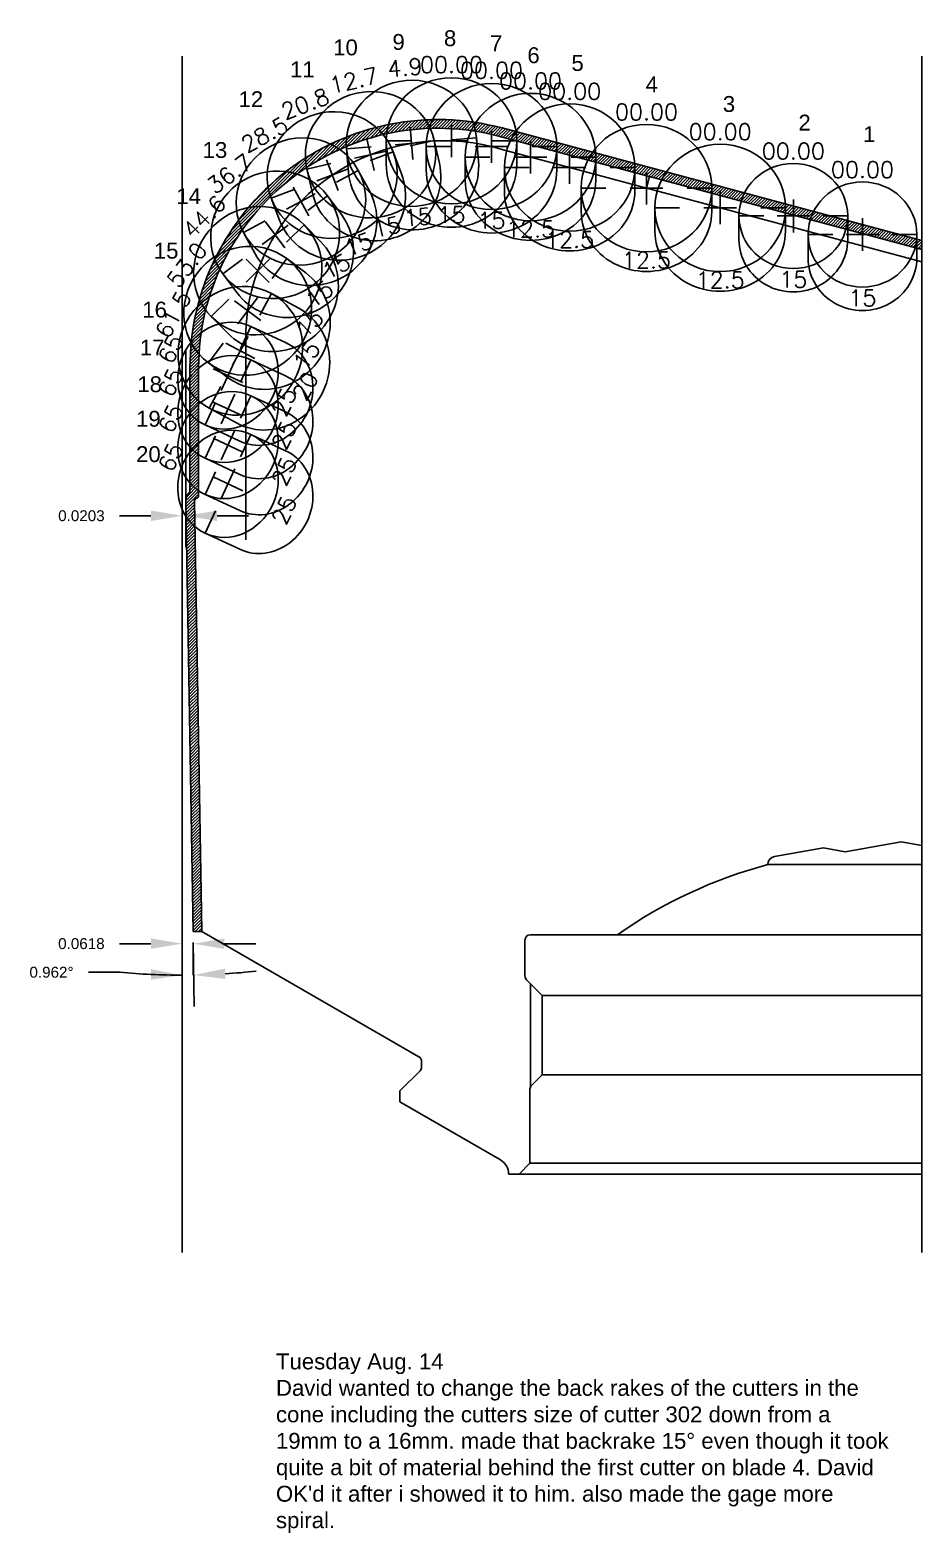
# Model space of a CAD drawing. Header units: inches. Extents: x 0 to 44, y 0 to 27.6.
# Drawn here: x 22.31 to 27.44, y 18.93 to 27.56 of the extents above; entities that cross this region are included whole.
import ezdxf
from ezdxf.enums import TextEntityAlignment as Align
from ezdxf.lldxf.tags import DXFTag

# ---------------------------------------------------------------- set-up
doc = ezdxf.new("R2010")
doc.units = ezdxf.units.IN
doc.header["$LTSCALE"] = 0.5
doc.header["$MEASUREMENT"] = 0
doc.header["$PDMODE"] = 35
doc.layers.get('Defpoints').update_dxf_attribs({"color": 1})
for name, color, linetype in [('Blade1', 40, 'Continuous'), ('Blade2', 6, 'Continuous'), ('Blade3', 112, 'Continuous'), ('Blade4', 181, 'Continuous'), ('CDG-38310R1', 7, 'Continuous'), ('CLine', 5, 'CENTER2'), ('Cutlets', 211, 'Continuous'), ('Cutter Tip Height', 50, 'Continuous'), ('Default', 7, 'Continuous')]:
    doc.layers.add(name, color=color, linetype=linetype)
doc.styles.add('RomanS', font='romans')
doc.styles.get("Standard").update_dxf_attribs({"font": 'arial.ttf'})
tags = doc.linetypes.add('CENTER', pattern=[2, 1.25, -0.25, 0.25, -0.25]).pattern_tags.tags
tags[10:11] = [DXFTag(74, 4), DXFTag(75, 0), DXFTag(340, '0'), DXFTag(46, 0.0), DXFTag(50, 0.0), DXFTag(44, 0.0), DXFTag(45, 0.0)]
tags[8:9] = [DXFTag(74, 4), DXFTag(75, 0), DXFTag(340, '0'), DXFTag(46, 0.0), DXFTag(50, 0.0), DXFTag(44, 0.0), DXFTag(45, 0.0)]
tags[6:7] = [DXFTag(74, 4), DXFTag(75, 0), DXFTag(340, '0'), DXFTag(46, 0.0), DXFTag(50, 0.0), DXFTag(44, 0.0), DXFTag(45, 0.0)]
tags[4:5] = [DXFTag(74, 4), DXFTag(75, 0), DXFTag(340, '0'), DXFTag(46, 0.0), DXFTag(50, 0.0), DXFTag(44, 0.0), DXFTag(45, 0.0)]
tags = doc.linetypes.add('CENTER2', pattern=[1.125, 0.75, -0.125, 0.125, -0.125]).pattern_tags.tags
tags[10:11] = [DXFTag(74, 4), DXFTag(75, 0), DXFTag(340, '0'), DXFTag(46, 0.0), DXFTag(50, 0.0), DXFTag(44, 0.0), DXFTag(45, 0.0)]
tags[8:9] = [DXFTag(74, 4), DXFTag(75, 0), DXFTag(340, '0'), DXFTag(46, 0.0), DXFTag(50, 0.0), DXFTag(44, 0.0), DXFTag(45, 0.0)]
tags[6:7] = [DXFTag(74, 4), DXFTag(75, 0), DXFTag(340, '0'), DXFTag(46, 0.0), DXFTag(50, 0.0), DXFTag(44, 0.0), DXFTag(45, 0.0)]
tags[4:5] = [DXFTag(74, 4), DXFTag(75, 0), DXFTag(340, '0'), DXFTag(46, 0.0), DXFTag(50, 0.0), DXFTag(44, 0.0), DXFTag(45, 0.0)]
tags = doc.linetypes.add('HIDDEN2', pattern=[0.1875, 0.125, -0.0625]).pattern_tags.tags
tags[6:7] = [DXFTag(74, 4), DXFTag(75, 0), DXFTag(340, '0'), DXFTag(46, 0.0), DXFTag(50, 0.0), DXFTag(44, 0.0), DXFTag(45, 0.0)]
tags[4:5] = [DXFTag(74, 4), DXFTag(75, 0), DXFTag(340, '0'), DXFTag(46, 0.0), DXFTag(50, 0.0), DXFTag(44, 0.0), DXFTag(45, 0.0)]
doc.dimstyles.get("Standard").update_dxf_attribs({"dimtxt": 0.0625, "dimasz": 0.18, "dimexe": 0.18, "dimexo": 0.0625, "dimgap": 0.09, "dimtad": 0, "dimtih": 1, "dimtoh": 1, "dimdec": 4, "dimzin": 0, "dimdsep": 46, "dimtxsty": 'Standard', "dimcen": 0.09, "dimadec": 3, "dimazin": 0, "dimtfac": 1, "dimtdec": 4, "dimtofl": 0, "dimtmove": 0, "dimatfit": 3, "dimfxl": 1, "dimtolj": 1, "dimtzin": 0, "dimarcsym": 0})

# ---------------------------------------------------------------- blocks, each defined once
blk = doc.blocks.new('*D134')
at = {"color": 0, "lineweight": -2, "transparency": 16777216}
for p, q in [((23.1878, 22.4209), (23.1878, 22.134)), ((23.0078, 22.314), (22.8278, 22.314)), ((23.2496, 22.3215), (23.2496, 22.134)), ((23.4296, 22.314), (23.6096, 22.314))]:
    blk.add_line(p, q, dxfattribs=at)
at = {"color": 0, "transparency": 16777216}
for points in [[(23.0078, 22.344), (23.0078, 22.284), (23.1878, 22.314)], [(23.4296, 22.344), (23.4296, 22.284), (23.2496, 22.314)]]:
    blk.add_solid(points, dxfattribs=at)
at = {"layer": 'Defpoints', "color": 0, "transparency": 16777216}
for p in [(23.1878, 22.4834), (23.2496, 22.384), (23.1878, 22.314)]:
    blk.add_point(p, dxfattribs=at)
at = {"color": 0, "transparency": 16777216, "insert": (22.608, 22.314), "char_height": 0.0625, "attachment_point": 5}
blk.add_mtext('\\A1;0.0618', dxfattribs=at)
blk = doc.blocks.new('CMark')
at = {"layer": 'CLine'}
for p, q in [((0, 0.094), (0, -0.094)), ((-0.094, 0), (0.094, 0))]:
    blk.add_line(p, q, dxfattribs=at)
blk = doc.blocks.new('1913@15')
for p, q in [((-0.233, 0), (-0.375, 0)), ((0.2332, 0), (0.375, 0))]:
    blk.add_line(p, q)
at = {"color": 8, "linetype": 'HIDDEN2', "ltscale": 0.5}
for p, q in [((-0.375, -0.1346), (-0.375, 0)), ((0.375, -0.1346), (0.375, 0))]:
    blk.add_line(p, q, dxfattribs=at)
blk.add_ellipse((0, 0), major_axis=(-0.375, 0), ratio=0.965926)
blk.add_ellipse((0, -0.1346), major_axis=(-0.375, 0), ratio=0.965926, start_param=0, end_param=3.141593, dxfattribs=at)
blk.add_blockref('CMark', (0, 0))
at = {"style": 'RomanS'}
blk.add_text('15', height=0.094, dxfattribs=at).set_placement((0, -0.4247), align=Align.MIDDLE_CENTER)
blk.add_attdef('ANG', text='', height=0.094, dxfattribs=at).set_placement((0, 0.3622), align=Align.BOTTOM_CENTER)
blk = doc.blocks.new('*D135')
at = {"color": 0, "lineweight": -2, "transparency": 16777216}
for p, q in [((23.2507, 22.3215), (23.2569, 21.9537)), ((22.8282, 22.1496), (22.6482, 22.1496))]:
    blk.add_line(p, q, dxfattribs=at)
for start, end in [(264.75003, 270), (264.75141, 267.3757), (273.58677, 276.21107)]:
    blk.add_arc((23.1878, 26.0634), 3.9303, start, end, dxfattribs=at)
at = {"color": 0, "transparency": 16777216}
for points in [[(23.0086, 22.1672), (23.0072, 22.1072), (23.1878, 22.1331)], [(23.4349, 22.1108), (23.4325, 22.1708), (23.2539, 22.1337)]]:
    blk.add_solid(points, dxfattribs=at)
at = {"layer": 'Defpoints', "color": 0, "transparency": 16777216}
for p in [(23.1878, 27.4116), (23.2081, 24.8576), (23.2496, 22.384), (23.2318, 22.1334), (23.1878, 20.5398)]:
    blk.add_point(p, dxfattribs=at)
at = {"color": 0, "transparency": 16777216, "insert": (22.4362, 22.1496), "char_height": 0.0625, "attachment_point": 5}
blk.add_mtext('\\A1;0.962°', dxfattribs=at)
blk = doc.blocks.new('*D136')
at = {"color": 0, "lineweight": -2, "transparency": 16777216}
for p, q in [((23.1878, 24.8195), (23.1878, 24.592)), ((23.2081, 24.7951), (23.2081, 24.592)), ((23.0078, 24.772), (22.8278, 24.772)), ((23.3881, 24.772), (23.5681, 24.772))]:
    blk.add_line(p, q, dxfattribs=at)
at = {"color": 0, "transparency": 16777216}
for points in [[(23.0078, 24.802), (23.0078, 24.742), (23.1878, 24.772)], [(23.3881, 24.802), (23.3881, 24.742), (23.2081, 24.772)]]:
    blk.add_solid(points, dxfattribs=at)
at = {"layer": 'Defpoints', "color": 0, "transparency": 16777216}
for p in [(23.1878, 24.882), (23.2081, 24.8576), (23.1878, 24.772)]:
    blk.add_point(p, dxfattribs=at)
at = {"color": 0, "transparency": 16777216, "insert": (22.6081, 24.772), "char_height": 0.0625, "attachment_point": 5}
blk.add_mtext('\\A1;0.0203', dxfattribs=at)
blk = doc.blocks.new('1613@25')
for p, q in [((-0.1705, 0), (-0.3125, 0)), ((0.1707, 0), (0.3125, 0))]:
    blk.add_line(p, q)
at = {"color": 8, "linetype": 'HIDDEN2', "ltscale": 0.5}
blk.add_line((-0.3125, 0), (-0.3125, -0.2198), dxfattribs=at)
at = {"color": 8, "linetype": 'HIDDEN2', "ltscale": 0.5, "flags": 128}
blk.add_lwpolyline([(0.3125, 0), (0.3125, -0.2198)], dxfattribs=at)
blk.add_ellipse((0, 0), major_axis=(-0.3125, 0), ratio=0.906308, start_param=-3.141592653589793, end_param=3.141592653589793)
at = {"color": 8, "linetype": 'HIDDEN2', "ltscale": 0.5}
blk.add_ellipse((0, -0.2198), major_axis=(-0.3125, 0), ratio=0.906308, start_param=0, end_param=3.141593, dxfattribs=at)
blk.add_blockref('CMark', (0, 0))
at = {"style": 'RomanS'}
blk.add_text('25', height=0.094, dxfattribs=at).set_placement((0, -0.3562), align=Align.MIDDLE_CENTER)
blk.add_attdef('ANG', text='', height=0.094, dxfattribs=at).set_placement((0, 0.2871), align=Align.BOTTOM_CENTER)
blk = doc.blocks.new('1913@20')
for p, q in [((-0.233, 0), (-0.375, 0)), ((0.2332, 0), (0.375, 0))]:
    blk.add_line(p, q)
at = {"color": 8, "linetype": 'HIDDEN2', "ltscale": 0.5}
for p, q in [((-0.375, -0.1779), (-0.375, 0)), ((0.375, -0.1779), (0.375, 0))]:
    blk.add_line(p, q, dxfattribs=at)
blk.add_ellipse((0, 0), major_axis=(-0.375, 0), ratio=0.939693)
blk.add_ellipse((0, -0.1779), major_axis=(-0.375, 0), ratio=0.939693, start_param=0, end_param=3.141593, dxfattribs=at)
blk.add_blockref('CMark', (0, 0))
at = {"style": 'RomanS'}
blk.add_text('20', height=0.094, dxfattribs=at).set_placement((0, -0.4247), align=Align.MIDDLE_CENTER)
blk.add_attdef('ANG', text='', height=0.094, dxfattribs=at).set_placement((0, 0.3622), align=Align.BOTTOM_CENTER)
blk = doc.blocks.new('1613@15')
for p, q in [((-0.1705, 0), (-0.3125, 0)), ((0.1707, 0), (0.3125, 0))]:
    blk.add_line(p, q)
at = {"color": 8, "linetype": 'HIDDEN2', "ltscale": 0.5}
blk.add_line((-0.3125, 0), (-0.3125, -0.1346), dxfattribs=at)
at = {"color": 8, "linetype": 'HIDDEN2', "ltscale": 0.5, "flags": 128}
blk.add_lwpolyline([(0.3125, 0), (0.3125, -0.1346)], dxfattribs=at)
blk.add_ellipse((0, 0), major_axis=(-0.3125, 0), ratio=0.965926, start_param=-3.141592653589793, end_param=3.141592653589793)
at = {"color": 8, "linetype": 'HIDDEN2', "ltscale": 0.5}
blk.add_ellipse((0, -0.1346), major_axis=(-0.3125, 0), ratio=0.965926, start_param=0, end_param=3.141593, dxfattribs=at)
blk.add_blockref('CMark', (0, 0))
at = {"style": 'RomanS'}
blk.add_text('15', height=0.094, dxfattribs=at).set_placement((0, -0.3644), align=Align.MIDDLE_CENTER)
blk.add_attdef('ANG', text='', height=0.094, dxfattribs=at).set_placement((0, 0.2975), align=Align.BOTTOM_CENTER)
blk = doc.blocks.new('1913@12.5')
for p, q in [((-0.233, 0), (-0.375, 0)), ((0.2332, 0), (0.375, 0))]:
    blk.add_line(p, q)
at = {"color": 8, "linetype": 'HIDDEN2', "ltscale": 0.5}
for p, q in [((-0.375, -0.1346), (-0.375, 0)), ((0.375, -0.1346), (0.375, 0))]:
    blk.add_line(p, q, dxfattribs=at)
blk.add_ellipse((0, 0), major_axis=(-0.375, 0), ratio=0.976296)
blk.add_ellipse((0, -0.1346), major_axis=(-0.375, 0), ratio=0.91753, start_param=0, end_param=3.141593, dxfattribs=at)
blk.add_blockref('CMark', (0, 0))
at = {"style": 'RomanS'}
blk.add_text('12.5', height=0.094, dxfattribs=at).set_placement((0, -0.4135), align=Align.MIDDLE_CENTER)
blk.add_attdef('ANG', text='', height=0.094, dxfattribs=at).set_placement((0, 0.3622), align=Align.BOTTOM_CENTER)

msp = doc.modelspace()

# ---------------------------------------------------------------- hatches: boundary and pattern name
h = msp.add_hatch()
h.set_pattern_fill('ANSI31', color=251, scale=0.1)
h.set_pattern_definition([(45, (14.216607, 12.790597), (-0.008838835, 0.008838835), [])])
h.paths.add_polyline_path([(25.0254, 26.99975, 0.4931454), (23.23158, 25.62331), (23.23158, 24.90898, 0.2264163), (23.20809, 24.85756), (23.24965, 22.38401), (23.29964, 22.38485), (23.25808, 24.8584, -0.3472903), (23.26983, 24.87379, 0.342591), (23.28158, 24.88893), (23.28158, 25.62331, -0.4931454), (25.01246, 26.95145), (27.43783, 26.30158), (27.43783, 26.35334)])

# ---------------------------------------------------------------- linework, layer by layer
at = {"color": 1}
msp.add_line((23.20809, 24.85756), (23.20809, 25.72426), dxfattribs=at)
msp.add_line((23.24965, 22.38401), (23.29983, 22.38485))
at = {"layer": 'CDG-38310R1', "color": 7, "linetype": 'Continuous'}
for p, q in [((26.99755, 22.84248), (27.31855, 22.89908)), ((27.31855, 22.89908), (27.43783, 22.87805)), ((26.59075, 22.81484), (26.87255, 22.86452)), ((26.87255, 22.86452), (26.99755, 22.84248)), ((27.43783, 22.76866), (26.55201, 22.76866)), ((24.54721, 21.66468), (23.29983, 22.38485)), ((25.18783, 22.36569), (25.68783, 22.36569)), ((27.43783, 22.36569), (25.68783, 22.36569)), ((25.15658, 22.12863), (25.15658, 22.33444)), ((25.25548, 22.01679), (25.16574, 22.10654)), ((27.43783, 22.01679), (25.25548, 22.01679)), ((25.25548, 21.56084), (25.25548, 22.01679)), ((24.43783, 21.46816), (24.55368, 21.58401)), ((24.56283, 21.6061), (24.56283, 21.63762)), ((25.19449, 21.49984), (25.25548, 21.56084)), ((27.43783, 21.56084), (25.25548, 21.56084)), ((24.43783, 21.40566), (24.43783, 21.46816)), ((25.18533, 21.05319), (25.18533, 21.47775)), ((25.01596, 21.07188), (24.43783, 21.40566)), ((25.12283, 20.99069), (25.06283, 20.99069)), ((25.12283, 20.99069), (25.18533, 21.05319)), ((27.43783, 20.99069), (25.12283, 20.99069)), ((25.18533, 21.05319), (27.43783, 21.05319))]:
    msp.add_line(p, q, dxfattribs=at)
at = {"layer": 'CDG-38310R1', "color": 7, "linetype": 'HIDDEN2'}
msp.add_line((25.18783, 21.48999), (25.18783, 22.08444), dxfattribs=at)
at = {"layer": 'CDG-38310R1', "color": 7, "linetype": 'Continuous'}
for points in [[(27.43783, 26.35334), (25.0254, 26.99975, 0.4931454), (23.23158, 25.62331), (23.23158, 24.90898, 0.2264163), (23.20809, 24.85756), (23.24965, 22.38401)], [(27.43783, 26.30158), (25.01246, 26.95145, 0.4931454), (23.28158, 25.62331), (23.28158, 24.88893, -0.342591), (23.26983, 24.87379, 0.3472903), (23.25808, 24.8584), (23.29964, 22.38485)]]:
    msp.add_lwpolyline(points, format="xyb", dxfattribs=at)
for centre, radius, start, end in [((26.5989, 22.76866), 0.04689, 99.999997, 180), ((27.2626, 20.11669), 2.74552, 105, 125), ((25.18783, 22.33444), 0.03125, 90, 180), ((25.18783, 22.12863), 0.03125, 180, 225), ((24.53158, 21.63762), 0.03125, 0, 60), ((24.53158, 21.6061), 0.03125, 315, 0), ((25.21658, 21.47775), 0.03125, 135, 180), ((24.96908, 20.99069), 0.09375, 0, 60)]:
    msp.add_arc(centre, radius, start, end, dxfattribs=at)
at = {"layer": 'Cutlets'}
msp.add_line((25.85499, 26.65425), (25.87285, 26.72091), dxfattribs=at)
at = {"layer": 'Cutter Tip Height', "color": 30}
msp.add_lwpolyline([(27.43783, 26.23013), (25.41341, 26.77257), (25.0177, 26.8786, 0.1149019), (24.50275, 26.91147, 0.2167298), (23.72111, 26.38595, 0.1388893), (23.55215, 25.78943), (23.55215, 25.49918), (23.55215, 24.63304)], format="xyb", dxfattribs=at)
at = {"layer": 'Default', "color": 7, "linetype": 'CENTER', "ltscale": 0.5}
msp.add_line((23.18783, 20.53983), (23.18783, 27.4116), dxfattribs=at)
at = {"layer": 'Default', "color": 7, "linetype": 'CENTER'}
msp.add_line((27.43783, 20.53983), (27.43783, 27.4116), dxfattribs=at)

# ---------------------------------------------------------------- block references
at = {"layer": 'Blade1'}
for name, p, rotation, values in [('1913@15', (24.50471, 26.91164), 4.9, {'ANG': '4.9'}), ('1913@15', (23.72122, 26.38603), 36.7, {'ANG': '36.7'}), ('1613@25', (23.45036, 25.57697), 65, {'ANG': '65'})]:
    msp.add_blockref(name, p, dxfattribs=dict(at, rotation=rotation)).add_auto_attribs(values)
for name, p in [('1913@12.5', (25.41341, 26.77257)), ('1913@12.5', (26.27858, 26.54075)), ('1613@15', (27.0959, 26.38794))]:
    msp.add_blockref(name, p, dxfattribs=at).add_auto_attribs({'ANG': '00.00'})
at = {"layer": 'Blade2'}
for name, p, rotation, values in [('1913@15', (24.26933, 26.84643), 12.7, {'ANG': '12.7'}), ('1913@15', (23.6212, 26.17972), 44.6, {'ANG': '44.6'}), ('1613@25', (23.45036, 25.38553), 65, {'ANG': '65'})]:
    msp.add_blockref(name, p, dxfattribs=dict(at, rotation=rotation)).add_auto_attribs(values)
msp.add_blockref('1913@12.5', (25.18879, 26.83276), dxfattribs=at).add_auto_attribs({'ANG': '00.00'})
at = {"layer": 'Blade3'}
for name, p in [('1913@15', (24.96426, 26.89329)), ('1913@12.5', (25.85499, 26.65425)), ('1613@15', (26.69896, 26.4943))]:
    msp.add_blockref(name, p, dxfattribs=at).add_auto_attribs({'ANG': '00.00'})
for name, p, rotation, values in [('1913@15', (24.04916, 26.72947), 20.8, {'ANG': '20.8'}), ('1913@15', (23.56349, 25.94964), 53, {'ANG': '53.0'}), ('1613@25', (23.45036, 25.17815), 65, {'ANG': '65'})]:
    msp.add_blockref(name, p, dxfattribs=dict(at, rotation=rotation)).add_auto_attribs(values)
at = {"layer": 'Blade4'}
msp.add_blockref('1913@15', (24.73444, 26.92605), dxfattribs=at).add_auto_attribs({'ANG': '00.00'})
for name, p, rotation, values in [('1913@15', (23.86944, 26.57757), 28.5, {'ANG': '28.5'}), ('1913@20', (23.52115, 25.7197), 61.50000000000001, {'ANG': '61.5'}), ('1613@25', (23.45036, 24.95567), 65, {'ANG': '65'})]:
    msp.add_blockref(name, p, dxfattribs=dict(at, rotation=rotation)).add_auto_attribs(values)

# ---------------------------------------------------------------- texts
at = {"insert": (23.72595, 19.95989), "char_height": 0.09120087, "attachment_point": 1}
msp.add_mtext_dynamic_manual_height_columns("Tuesday Aug. 14 \\PDavid wanted to change the back rakes of the cutters in the cone including the cutters size of cutter 302 down from a 19mm to a 16mm. made that backrake 15° even though it took quite a bit of material behind the first cutter on blade 4. David OK'd it after i showed it to him. also made the gage more spiral. ", width=3.5379419, gutter_width=0.456, heights=[0], dxfattribs=at)
at = {"layer": 'Blade1'}
for s, height, p in [('9', 0.0912, (24.39525, 27.4484)), ('5', 0.0912, (25.42367, 27.32746)), ('3', 0.0912, (26.29378, 27.09205)), ('1', 0.0912, (27.09965, 26.91891)), ('13', 0.091201, (23.30458, 26.82765)), ('17', 0.091201, (22.94416, 25.69288))]:
    msp.add_text(s, height=height, dxfattribs=at).set_placement(p)
at = {"layer": 'Blade2'}
for s, height, p in [('10', 0.091201, (24.0546, 27.41727)), ('6', 0.0912, (25.17062, 27.37221)), ('14', 0.091201, (23.15357, 26.56251)), ('18', 0.091201, (22.92946, 25.48224))]:
    msp.add_text(s, height=height, dxfattribs=at).set_placement(p)
at = {"layer": 'Blade3'}
for s, height, p in [('7', 0.0912, (24.95586, 27.44062)), ('11', 0.091201, (23.80679, 27.29068)), ('4', 0.0912, (25.84996, 27.20489)), ('2', 0.0912, (26.72786, 26.98505)), ('15', 0.091201, (23.02397, 26.24929)), ('19', 0.091201, (22.9221, 25.28384))]:
    msp.add_text(s, height=height, dxfattribs=at).set_placement(p)
at = {"layer": 'Blade4'}
for s, height, p in [('8', 0.0912, (24.69112, 27.4698)), ('12', 0.091201, (23.51091, 27.11947)), ('16', 0.091201, (22.95779, 25.91077)), ('20', 0.091201, (22.9221, 25.08055))]:
    msp.add_text(s, height=height, dxfattribs=at).set_placement(p)

# ---------------------------------------------------------------- dimensions: what is measured, and where the dimension line sits
dim = msp.add_angular_dim_2l(base=(23.231847, 22.133357), line1=((23.20809, 24.857555), (23.249646, 22.38401)), line2=((23.187833, 20.539831), (23.187833, 27.4116)), dimstyle='Standard')
dim.commit()
dim.dimension.update_dxf_attribs({"geometry": '*D135', "text_midpoint": (22.436216, 22.149598)})
for base, p1, p2, picture, middle in [((23.18783, 24.77203), (23.20809, 24.85756), (23.18783, 24.88205), '*D136', (22.6081, 24.77203)), ((23.18783, 22.314), (23.24965, 22.38401), (23.18783, 22.48335), '*D134', (22.60804, 22.314))]:
    dim = msp.add_linear_dim(base=base, p1=p1, p2=p2, dimstyle='Standard')
    dim.commit()
    dim.dimension.update_dxf_attribs({"geometry": picture, "text_midpoint": middle})

doc.saveas('drawing.dxf')
